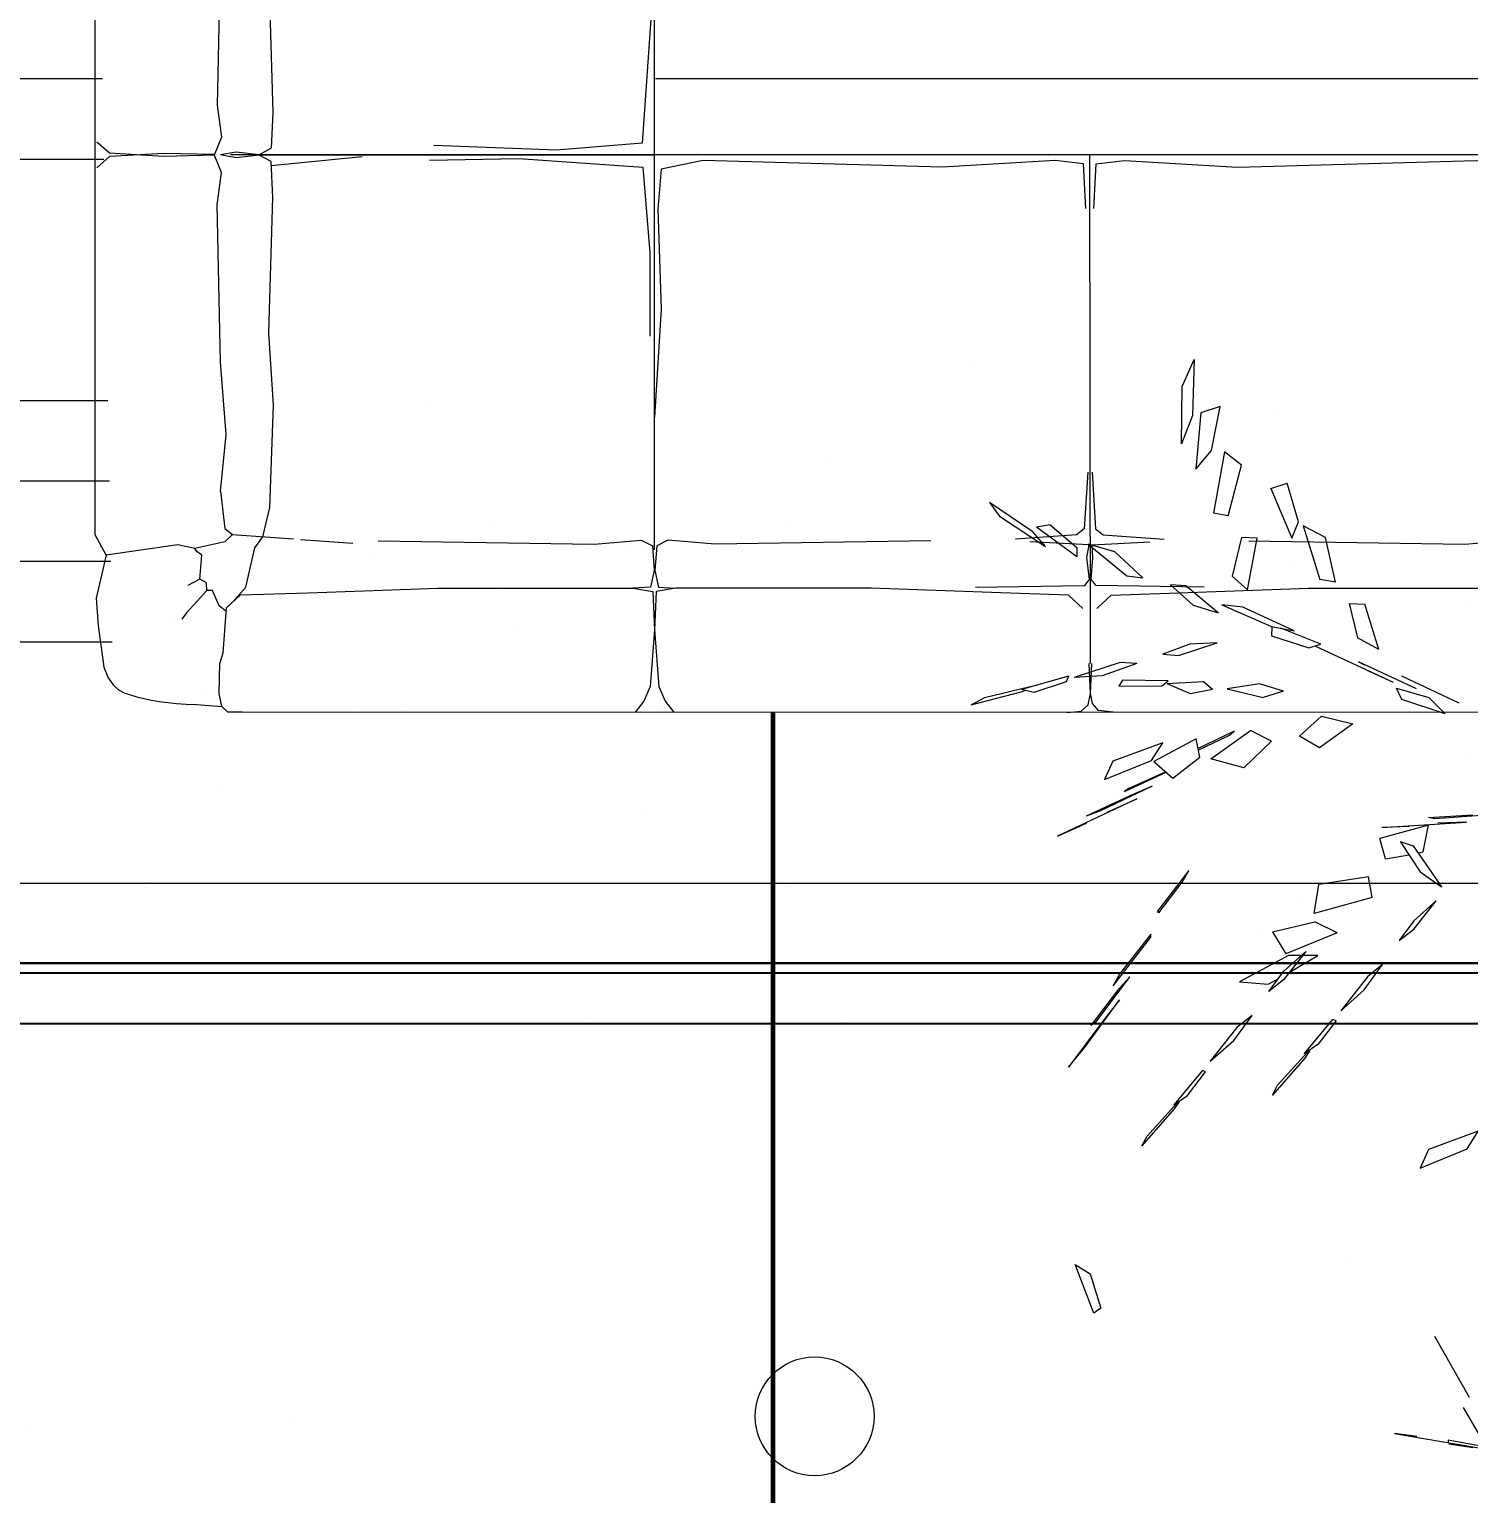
# Model space of a CAD drawing. Header units: metres. Extents: x 42 to 199, y -121 to 268.
# Drawn here: x 118.349 to 121.189, y -84.985 to -82.096 of the extents above; entities that cross this region are included whole.
import ezdxf
from ezdxf.enums import TextEntityAlignment as Align

# ---------------------------------------------------------------- set-up
doc = ezdxf.new("R2010")
doc.units = ezdxf.units.M
doc.header["$LTSCALE"] = 0.3
doc.linetypes.add('DASHDOT2', pattern=[0.5, 0.25, -0.125, 0, -0.125])
doc.layers.get('0').update_dxf_attribs({"color": 8})
for name, color, linetype, lineweight in [('A-AnnO-section lines', 8, 'Continuous', 18), ('A-Furniture', 8, 'Continuous', 0), ('A-Hatch', 8, 'Continuous', 9), ('A-LANDSCAPE', 8, 'Continuous', 5), ('DA HOUSE ARCH LAYOUT', 8, 'Continuous', 9)]:
    doc.layers.add(name, color=color, linetype=linetype, lineweight=lineweight)
doc.layers.add('A-ELEVATION 3', color=8, linetype='Continuous')
doc.layers.add('A-Glass', color=8, linetype='Continuous')
doc.styles.get("Standard").update_dxf_attribs({"font": 'arial.ttf'})

# ---------------------------------------------------------------- blocks, each defined once
blk = doc.blocks.new('zw$CD40')
h = blk.add_hatch()
h.set_pattern_fill('ANSI31', color=8, scale=0.00077108, style=0)
h.set_pattern_definition([(45, (2.80108964, 1.68303136), (-6.81544715e-05, 6.81544715e-05), [])])
h.paths.add_polyline_path([(0.043944, 0.006515), (0.042036, 0.004607, -0.414214), (0.045853, 0.004607)])
h.paths.add_polyline_path([(0.042036, 0.004607), (0.040128, 0.002699), (0.041245, 0.002699, -0.198912)])
h.paths.add_polyline_path([(0.045853, 0.004607, -0.198912), (0.046643, 0.002699), (0.047761, 0.002699)])
at = {"color": 8}
for p, q in [((0.040128, 0.002699), (0.043944, 0.006515)), ((0.047761, 0.002699), (0.043944, 0.006515)), ((0.040128, 0.002699), (0.041245, 0.002699)), ((0.046643, 0.002699), (0.047761, 0.002699))]:
    blk.add_line(p, q, dxfattribs=at)
at = {"color": 8, "linetype": 'DASHDOT2', "ltscale": 0.3, "const_width": 0.0000907}
blk.add_lwpolyline([(0.040128, 0.002699), (0.003069, 0.002699)], dxfattribs=at)
at = {"color": 8}
blk.add_circle((0.043944, 0.002699), 0.002699, dxfattribs=at)
blk.add_attdef("A'", text='', height=0.003, dxfattribs=at).set_placement((0.04437, 0.002721), align=Align.MIDDLE)
blk = doc.blocks.new('SECTION LINES')
at = {"layer": 'A-AnnO-section lines', "color": 8}
ref = blk.add_blockref('zw$CD40', (119.5463, -83.0932), dxfattribs=dict(at, xscale=100, yscale=100, zscale=100, rotation=269.9999999999999))
ref.add_attrib("A'", "F'", dxfattribs={"layer": '0', "height": 0.3, "rotation": 270}).set_placement((119.8183, -87.5302), align=Align.MIDDLE)
blk = doc.blocks.new('ММ310 1805х3210')
at = {"ltscale": 0.25}
blk.add_wipeout([(-873.6, 855.4), (-755.6, 886.4), (-688.4, 899.6), (2167.3, 900), (2240.3, 884.8), (2287, 799), (2307.6, 657.3), (2296.3, 395), (2282, 197.3), (2282, -5.5), (2166.5, -5.5), (2089.1, 0), (0.6, 0), (5.5, -796.9), (-31.1, -871.6), (-50.9, -877.3), (-431.7, -891.4), (-585.4, -899.9), (-785.4, -883.9), (-881.3, -843.8), (-900, -668.6)], dxfattribs=at)
for p, q in [((2167.3, 900), (-688.4, 899.6)), ((703.6, 820.7), (702.5, 0)), ((-659.1, 697.5), (-644.9, 634)), ((-644.9, 634), (-631.7, 616.4)), ((-571, 620.7), (-486.6, 626.7)), ((0, 637.6), (0.1, 0)), ((0.1, 0), (-684, 0)), ((-637.6, -0.2), (0, 0)), ((0, 0), (0, -684.2)), ((2089.1, 0), (0.1, 0)), ((638.1, 0.2), (0.6, 0))]:
    blk.add_line(p, q)
at = {"linetype": 'ByBlock'}
blk.add_line((-902.6, 613.4), (-902.6, -758), dxfattribs=at)
for points in [[(-665.1, 899.6), (-688.4, 899.6), (-698, 890.4), (-702.4, 869.4), (-701.3, 820.4)], [(-445.8, 622.9), (-97.5, 628), (-21.5, 621.7), (-3.4, 630.8), (-0.6, 670.5), (-6.2, 697.7), (-34.1, 699.1), (-2.7, 704.6), (0, 766.7), (-7, 857.9), (-17.2, 881.6), (-30.7, 898.6)], [(446.1, 623.1), (97.7, 628), (21.8, 621.7), (3.6, 630.8), (0.8, 670.5), (6.4, 697.7), (34.3, 699.1), (2.9, 704.6), (0.1, 766.7), (7.1, 857.9), (17.3, 881.6), (30.8, 898.7)], [(665.2, 899.7), (688.5, 898), (700, 887.6), (703.6, 869.1), (701.5, 820.7)], [(739.9, 899.4), (716.5, 896.7), (706.9, 885.6), (703.6, 869.1), (705.7, 820.7)], [(959, 623.1), (1307.4, 628), (1383.3, 621.7), (1401.4, 630.8), (1404.2, 670.5), (1398.6, 697.7), (1370.8, 699.1), (1402.1, 704.6), (1404.9, 766.7), (1397.9, 857.9), (1387.7, 881.6), (1374.2, 899.8)], [(-884.8, 646), (-900.8, 715.2), (-897.4, 759.5), (-888.2, 827), (-881.3, 843.8), (-873.6, 855.4), (-865, 863.1), (-855.6, 868.1), (-845.6, 871.6), (-835, 874.7), (-823.7, 877.4), (-811.8, 879.9), (-799, 882.1), (-785.4, 883.9), (-771, 885.3), (-755.6, 886.4), (-739.1, 887.2), (-698, 890.4)], [(-659.1, 697.5), (-679.6, 720.8), (-691.1, 731.8), (-696.7, 803.4), (-701.3, 820.4)], [(-691.4, 736.6), (-702.2, 727.6), (-713, 703.2), (-722.1, 703.2), (-732.6, 714.5), (-755, 739), (-762.7, 749.5)], [(-691.1, 731.8), (-668.1, 709.9), (-558.7, 706.7), (-349.4, 699.1), (-34.1, 699.1)], [(691.3, 732.2), (668.3, 710.3), (558.9, 707), (349.6, 699.3), (34.3, 699.1)], [(713.8, 732.2), (736.8, 710.3), (846.2, 707), (1055.5, 699.3), (1370.8, 699.1)], [(-722.1, 703.2), (-722.8, 690.6), (-733.3, 685), (-752.9, 694.8)], [(517.9, 697.7), (694.2, 694.9), (701.9, 685.1), (697.7, 649.6), (701.2, 629.4), (605.7, 624.5)], [(887.2, 697.7), (712.6, 694.9), (704.8, 685.1), (707.3, 649.6), (706, 629.3), (799.3, 624.5)], [(-733.3, 685), (-730.5, 645.8), (-738.2, 640.2), (-741.5, 635.5)], [(-680.8, 612.9), (-693.3, 624.6), (-741.5, 635.5), (-768.9, 629.3), (-884.8, 646), (-884.8, 646), (-902.6, 613.4)], [(-700, 543.3), (-693.2, 603.2), (-680.8, 612.9), (-582.6, 619.8)], [(-631.7, 616.4), (-620.7, 569.1), (-614.7, 404.1), (-622.4, 286.9), (-615.5, 68.6), (-618.6, 10.8), (-637.6, 0.2), (-674.8, 4.7), (-700, 0)], [(699, 512.3), (693.5, 603.6), (681, 613.2), (582.8, 620.2)], [(706, 512.3), (711.6, 603.6), (724, 613.2), (822.2, 620.2)], [(-700, 543.3), (-691.2, 451.2), (-700, 334.5), (-705.5, 80.3), (-698.7, 28.4), (-710.6, -0.6), (-792.3, -2.3), (-879.1, 2.8), (-899.5, 20.7)], [(696.3, 86.4), (692.1, 14.5), (646.5, 8.9), (464.6, 20), (78.8, 8.9), (10.9, 22.8), (5.3, 87.8), (10.9, 248.2), (0.1, 423.1)], [(708.8, 86.4), (712.9, 14.5), (758.6, 8.9), (940.5, 20), (1326.3, 8.9), (1394.2, 22.8), (1399.7, 87.8), (1394.2, 248.2), (1401.5, 423.1)], [(-363, 8.6), (-219, 5.8), (-18.6, 19.9), (-7.3, 158.1), (-7.3, 292.6)], [(-700, -543.3), (-691.2, -451.2), (-700, -334.5), (-705.5, -80.3), (-698.7, -28.4), (-710.6, 0.6), (-792.3, 2.3), (-879.1, -2.8), (-899.5, -20.7)], [(-641.2, -535.8), (-620.7, -521.7), (-614.7, -404.1), (-622.4, -286.9), (-615.5, -68.6), (-618.6, -10.8), (-637.6, -0.2), (-674.8, -4.7), (-700, 0)], [(-618.2, 17.2), (-471.8, 2.4)], [(-8.6, -363.1), (-5.8, -219.2), (-19.9, -18.7), (-158.1, -7.4), (-356.2, -15.4)]]:
    blk.add_lwpolyline(points)
blk = doc.blocks.new('02PTRX29')
at = {"color": 8, "linetype": 'Continuous', "transparency": 33554572}
for p, q in [((0.42639, 0.37079), (0.42696, 0.35042)), ((0.43076, 0.36092), (0.42639, 0.37079)), ((0.43094, 0.34005), (0.43076, 0.36092)), ((0.42013, 0.33765), (0.4169, 0.35371)), ((0.4169, 0.35371), (0.42392, 0.35144)), ((0.42392, 0.35144), (0.42582, 0.33094)), ((0.42696, 0.35042), (0.43094, 0.34005)), ((0.40912, 0.33233), (0.41538, 0.33714)), ((0.41538, 0.33714), (0.41937, 0.31488)), ((0.42582, 0.33094), (0.42013, 0.33765)), ((0.41406, 0.31386), (0.40912, 0.33233)), ((0.38844, 0.31171), (0.39261, 0.32575)), ((0.3985, 0.32386), (0.39261, 0.32575)), ((0.3985, 0.32386), (0.39091, 0.30577)), ((0.41406, 0.31386), (0.41937, 0.31488)), ((0.48503, 0.30804), (0.50078, 0.3188)), ((0.50078, 0.3188), (0.49717, 0.31374)), ((0.37857, 0.30602), (0.38673, 0.31032)), ((0.38673, 0.31032), (0.38066, 0.29071)), ((0.39091, 0.30577), (0.38844, 0.31171)), ((0.47876, 0.3107), (0.46909, 0.30235)), ((0.46909, 0.29906), (0.4837, 0.30981)), ((0.47876, 0.3107), (0.4837, 0.30981)), ((0.49717, 0.31374), (0.48047, 0.30273)), ((0.37497, 0.28983), (0.37857, 0.30602)), ((0.40343, 0.30577), (0.40912, 0.30602)), ((0.40704, 0.28704), (0.40343, 0.30577)), ((0.40912, 0.30602), (0.41254, 0.29198)), ((0.48047, 0.30273), (0.48503, 0.30804)), ((0.44499, 0.29134), (0.45523, 0.30083)), ((0.46491, 0.30362), (0.45087, 0.2921)), ((0.45523, 0.30083), (0.46491, 0.30362)), ((0.46909, 0.30235), (0.46909, 0.29906)), ((0.37497, 0.28983), (0.38066, 0.29071)), ((0.41254, 0.29198), (0.40704, 0.28704)), ((0.41766, 0.27869), (0.42943, 0.28844)), ((0.43493, 0.28881), (0.42677, 0.28148)), ((0.42943, 0.28844), (0.43493, 0.28881)), ((0.45087, 0.2921), (0.44499, 0.29134)), ((0.35922, 0.26528), (0.36434, 0.28173)), ((0.37003, 0.28198), (0.36434, 0.28173)), ((0.37003, 0.28198), (0.367, 0.26959)), ((0.38996, 0.27212), (0.40874, 0.28072)), ((0.41633, 0.2816), (0.39831, 0.27363)), ((0.40874, 0.28072), (0.41633, 0.2816)), ((0.42677, 0.28148), (0.41766, 0.27869)), ((0.38028, 0.26718), (0.39489, 0.273)), ((0.39831, 0.27363), (0.38996, 0.27212)), ((0.39812, 0.27351), (0.39831, 0.27022)), ((0.3539, 0.25327), (0.38218, 0.26642)), ((0.35922, 0.26528), (0.367, 0.26959)), ((0.38464, 0.26592), (0.38028, 0.26718)), ((0.39831, 0.27022), (0.38464, 0.26592)), ((0.43208, 0.26313), (0.41804, 0.26769)), ((0.41804, 0.26769), (0.42791, 0.26718)), ((0.42791, 0.26718), (0.43778, 0.26364)), ((0.43778, 0.26364), (0.43208, 0.26313)), ((0.34555, 0.25099), (0.36662, 0.26086)), ((0.3539, 0.25327), (0.36377, 0.25782)), ((0.36662, 0.26086), (0.36415, 0.25959)), ((0.44726, 0.26022), (0.45334, 0.2606)), ((0.44726, 0.26022), (0.45979, 0.25567)), ((0.45334, 0.2606), (0.47004, 0.25516)), ((0.32999, 0.2458), (0.35087, 0.25554)), ((0.35276, 0.25124), (0.341, 0.24783)), ((0.35087, 0.24707), (0.35276, 0.25124)), ((0.39394, 0.2501), (0.40267, 0.25276)), ((0.41444, 0.25099), (0.40134, 0.24783)), ((0.40267, 0.25276), (0.41444, 0.25099)), ((0.41975, 0.25074), (0.42298, 0.25352)), ((0.41975, 0.25074), (0.42772, 0.24922)), ((0.42298, 0.25352), (0.43626, 0.25276)), ((0.42772, 0.24922), (0.43626, 0.25276)), ((0.43588, 0.2539), (0.45239, 0.25415)), ((0.43816, 0.25213), (0.43588, 0.2539)), ((0.45372, 0.252), (0.43816, 0.25213)), ((0.45239, 0.25415), (0.45372, 0.252)), ((0.45979, 0.25567), (0.47004, 0.25516)), ((0.47212, 0.25554), (0.47288, 0.25352)), ((0.47212, 0.25554), (0.4892, 0.25074)), ((0.47288, 0.25352), (0.48465, 0.2496)), ((0.4837, 0.25225), (0.48351, 0.25238)), ((0.48351, 0.25238), (0.50267, 0.2477)), ((0.48465, 0.2496), (0.4892, 0.25074)), ((0.32999, 0.2458), (0.33056, 0.24606)), ((0.341, 0.24783), (0.33512, 0.24188)), ((0.33512, 0.24188), (0.35087, 0.24707)), ((0.39394, 0.2501), (0.40134, 0.24783)), ((0.48787, 0.25036), (0.48939, 0.24972)), ((0.48939, 0.24972), (0.50761, 0.24504)), ((0.50267, 0.2477), (0.50761, 0.24504)), ((0.38009, 0.241), (0.3687, 0.23821)), ((0.38806, 0.23378), (0.38009, 0.241)), ((0.3687, 0.23821), (0.38085, 0.22948)), ((0.39831, 0.23201), (0.4059, 0.23581)), ((0.42032, 0.22556), (0.4059, 0.23581)), ((0.41349, 0.23416), (0.41178, 0.23556)), ((0.41178, 0.23556), (0.42487, 0.22923)), ((0.38085, 0.22948), (0.38806, 0.23378)), ((0.39831, 0.23201), (0.40836, 0.22227)), ((0.42468, 0.22885), (0.41349, 0.23416)), ((0.4243, 0.22619), (0.42563, 0.23277)), ((0.42563, 0.23277), (0.441, 0.22455)), ((0.44195, 0.22493), (0.43778, 0.23138)), ((0.43778, 0.23138), (0.45599, 0.22468)), ((0.40836, 0.22227), (0.42032, 0.22556)), ((0.43417, 0.21848), (0.4243, 0.22619)), ((0.441, 0.22455), (0.43417, 0.21848)), ((0.45903, 0.21797), (0.44195, 0.22493)), ((0.45599, 0.22468), (0.45903, 0.21797)), ((0.43683, 0.22075), (0.43645, 0.22063)), ((0.43645, 0.22063), (0.45182, 0.21354)), ((0.4503, 0.21468), (0.43683, 0.22075)), ((0.44992, 0.21203), (0.44157, 0.21569)), ((0.46036, 0.20671), (0.44157, 0.21569)), ((0.4503, 0.21468), (0.45182, 0.21354)), ((0.44726, 0.21101), (0.47611, 0.19735)), ((0.45808, 0.20608), (0.44726, 0.21101)), ((0.46548, 0.20481), (0.44992, 0.21203)), ((0.31861, 0.20519), (0.33891, 0.20368)), ((0.34119, 0.20418), (0.32506, 0.20519)), ((0.35808, 0.20051), (0.32734, 0.20254)), ((0.32734, 0.20254), (0.33777, 0.20216)), ((0.33891, 0.20368), (0.34119, 0.20418)), ((0.46548, 0.20481), (0.46036, 0.20671)), ((0.34309, 0.19166), (0.34119, 0.2014)), ((0.34119, 0.2014), (0.35884, 0.19659)), ((0.34821, 0.20089), (0.35808, 0.20051)), ((0.47611, 0.19735), (0.46548, 0.20216)), ((0.34669, 0.19393), (0.33644, 0.17901)), ((0.35144, 0.19545), (0.34422, 0.18445)), ((0.35144, 0.19545), (0.34669, 0.19393)), ((0.35675, 0.18913), (0.35884, 0.19659)), ((0.34479, 0.19128), (0.34309, 0.19166)), ((0.35675, 0.18913), (0.34821, 0.19065)), ((0.34422, 0.18445), (0.33644, 0.17901)), ((0.36168, 0.17509), (0.36301, 0.18255)), ((0.36301, 0.18255), (0.38104, 0.17977)), ((0.42829, 0.18495), (0.43967, 0.17015)), ((0.43076, 0.18065), (0.42829, 0.18495)), ((0.38275, 0.16927), (0.38104, 0.17977)), ((0.43929, 0.16952), (0.43076, 0.18065)), ((0.33834, 0.17382), (0.3465, 0.16661)), ((0.3465, 0.16357), (0.33834, 0.17382)), ((0.36168, 0.17509), (0.38275, 0.16927)), ((0.3465, 0.16661), (0.35182, 0.1594)), ((0.3744, 0.16218), (0.38256, 0.16623)), ((0.39793, 0.16256), (0.38256, 0.16623)), ((0.43929, 0.16952), (0.43967, 0.17015)), ((0.35182, 0.1594), (0.3465, 0.16357)), ((0.3744, 0.16218), (0.39299, 0.15459)), ((0.39793, 0.16256), (0.39299, 0.15459)), ((0.44214, 0.1618), (0.45353, 0.14725)), ((0.44214, 0.16066), (0.44214, 0.1618)), ((0.4558, 0.14295), (0.44214, 0.16066)), ((0.39394, 0.14814), (0.38578, 0.15548)), ((0.38578, 0.15548), (0.39394, 0.1451)), ((0.35789, 0.15067), (0.36339, 0.14624)), ((0.36453, 0.14156), (0.35789, 0.15067)), ((0.39147, 0.14801), (0.38142, 0.15396)), ((0.38142, 0.15396), (0.39204, 0.15396)), ((0.39204, 0.15396), (0.40988, 0.14447)), ((0.36339, 0.14624), (0.37307, 0.13384)), ((0.39926, 0.14093), (0.39394, 0.14814)), ((0.39394, 0.1451), (0.39926, 0.14093)), ((0.39944, 0.14359), (0.39565, 0.14561)), ((0.40988, 0.14447), (0.39944, 0.14359)), ((0.44973, 0.14624), (0.45429, 0.14131)), ((0.46207, 0.1298), (0.44973, 0.14624)), ((0.45353, 0.14725), (0.4558, 0.14295)), ((0.37307, 0.13384), (0.36453, 0.14156)), ((0.45429, 0.14131), (0.46396, 0.12853)), ((0.45353, 0.13789), (0.45998, 0.12967)), ((0.46586, 0.12094), (0.45353, 0.13789)), ((0.37478, 0.13018), (0.37591, 0.13068)), ((0.37478, 0.13018), (0.38142, 0.12157)), ((0.38635, 0.11816), (0.37591, 0.13068)), ((0.41197, 0.12309), (0.40533, 0.1322)), ((0.40533, 0.1322), (0.41083, 0.12777)), ((0.45998, 0.12967), (0.47212, 0.11335)), ((0.46207, 0.1298), (0.46396, 0.12853)), ((0.41083, 0.12777), (0.42051, 0.1155)), ((0.42051, 0.1155), (0.41197, 0.12309)), ((0.38142, 0.12157), (0.38635, 0.11816)), ((0.38426, 0.11942), (0.38616, 0.11664)), ((0.39603, 0.10677), (0.38521, 0.11879)), ((0.47212, 0.11335), (0.46586, 0.12094)), ((0.38616, 0.11664), (0.39793, 0.10323)), ((0.42222, 0.11171), (0.42335, 0.11221)), ((0.42335, 0.11221), (0.43379, 0.09969)), ((0.39793, 0.10323), (0.39603, 0.10677)), ((0.42886, 0.1031), (0.42222, 0.11171)), ((0.43379, 0.09969), (0.42886, 0.1031)), ((0.4317, 0.10095), (0.4336, 0.09817)), ((0.43265, 0.10032), (0.44347, 0.0883)), ((0.4336, 0.09817), (0.44537, 0.08476)), ((0.32715, 0.08362), (0.32316, 0.09007)), ((0.32316, 0.09007), (0.34119, 0.08337)), ((0.44537, 0.08476), (0.44347, 0.0883)), ((0.34422, 0.07666), (0.32715, 0.08362)), ((0.34119, 0.08337), (0.34422, 0.07666)), ((0.46415, 0.03821), (0.46036, 0.02568)), ((0.46282, 0.02391), (0.46966, 0.04162)), ((0.46966, 0.04162), (0.46415, 0.03821)), ((0.46036, 0.02568), (0.46282, 0.02391)), ((0.3262, -0.00683), (0.33891, 0.01543)), ((0.33891, 0.01543), (0.33872, 0.01493)), ((0.31994, -0.02492), (0.32847, -0.01037)), ((0.35352, -0.01986), (0.31937, -0.02568)), ((0.34536, -0.021), (0.35352, -0.01986)), ((0.31462, -0.02593), (0.33398, -0.02227)), ((0.33379, -0.02366), (0.32487, -0.02492)), ((0.33398, -0.02227), (0.33398, -0.02315))]:
    blk.add_line(p, q, dxfattribs=at)
blk = doc.blocks.new('MUSTER_0')
at = {"color": 8, "linetype": 'Continuous', "transparency": 33554585}
for p, q in [((4.8113, -0.7838), (4.8113, -0.7838)), ((4.7478, -0.8353), (4.7478, -0.8353)), ((4.7078, -0.8393), (4.7078, -0.8393)), ((4.8793, -1.8188), (4.8793, -1.8188)), ((4.7723, -1.8678), (4.7723, -1.8678)), ((4.6353, -1.8868), (4.6353, -1.8868)), ((4.7803, -1.8888), (4.7803, -1.8888)), ((4.8643, -1.8778), (4.8643, -1.8778)), ((4.7433, -1.9168), (4.7433, -1.9168)), ((4.4903, -1.9373), (4.4903, -1.9373)), ((4.6948, -1.9388), (4.6948, -1.9388)), ((4.9033, -1.9303), (4.9033, -1.9303)), ((4.9903, -1.9373), (4.9903, -1.9373)), ((4.5683, -1.9448), (4.5683, -1.9448)), ((4.8033, -1.9608), (4.8033, -1.9608)), ((4.8728, -1.9468), (4.8728, -1.9468)), ((4.3508, -2.0043), (4.3508, -2.0043)), ((4.4473, -1.9908), (4.4473, -1.9908)), ((4.5493, -2.0133), (4.5493, -2.0133)), ((4.6318, -1.9968), (4.6318, -1.9968)), ((4.7103, -2.0038), (4.7103, -2.0038)), ((4.8508, -2.0043), (4.8508, -2.0043)), ((4.9473, -1.9908), (4.9473, -1.9908)), ((4.2563, -2.0328), (4.2563, -2.0328)), ((4.7563, -2.0328), (4.7563, -2.0328)), ((4.5268, -2.0523), (4.5268, -2.0523)), ((4.0693, -2.0808), (4.0693, -2.0808)), ((4.1528, -2.0668), (4.1528, -2.0668)), ((4.3118, -2.0783), (4.3118, -2.0783)), ((4.4118, -2.0718), (4.4118, -2.0718)), ((4.5693, -2.0808), (4.5693, -2.0808)), ((4.6528, -2.0668), (4.6528, -2.0668)), ((4.8118, -2.0783), (4.8118, -2.0783)), ((3.9998, -2.1013), (3.9998, -2.1013)), ((4.4998, -2.1013), (4.4998, -2.1013)), ((4.1923, -2.1123), (4.1923, -2.1123)), ((4.3043, -2.1313), (4.3043, -2.1313)), ((3.8973, -2.1493), (3.8973, -2.1493)), ((4.1328, -2.1383), (4.1328, -2.1383)), ((4.3973, -2.1493), (4.3973, -2.1493)), ((3.9788, -2.1798), (3.9788, -2.1798)), ((3.7638, -2.1818), (3.7638, -2.1818)), ((4.0648, -2.1858), (4.0648, -2.1858)), ((4.2638, -2.1818), (4.2638, -2.1818)), ((4.7638, -2.1818), (4.7638, -2.1818)), ((3.8288, -2.2253), (3.8288, -2.2253)), ((4.3288, -2.2253), (4.3288, -2.2253)), ((4.8288, -2.2253), (4.8288, -2.2253)), ((3.5813, -2.2438), (3.5813, -2.2438)), ((3.6598, -2.2358), (3.6598, -2.2358)), ((3.8903, -2.2353), (3.8903, -2.2353)), ((4.0813, -2.2438), (4.0813, -2.2438)), ((4.1598, -2.2358), (4.1598, -2.2358)), ((4.3903, -2.2353), (4.3903, -2.2353)), ((3.9993, -2.2658), (3.9993, -2.2658)), ((3.8113, -2.2838), (3.8113, -2.2838)), ((4.3113, -2.2838), (4.3113, -2.2838)), ((3.6068, -2.3063), (3.6068, -2.3063)), ((3.8793, -2.3188), (3.8793, -2.3188)), ((4.1068, -2.3063), (4.1068, -2.3063)), ((4.3793, -2.3188), (4.3793, -2.3188)), ((3.5218, -2.3358), (3.5218, -2.3358)), ((3.7078, -2.3393), (3.7078, -2.3393)), ((3.7478, -2.3353), (3.7478, -2.3353)), ((4.0218, -2.3358), (4.0218, -2.3358)), ((4.2078, -2.3393), (4.2078, -2.3393)), ((4.2478, -2.3353), (4.2478, -2.3353)), ((4.5218, -2.3358), (4.5218, -2.3358)), ((3.7723, -2.3678), (3.7723, -2.3678)), ((4.2723, -2.3678), (4.2723, -2.3678)), ((3.5158, -2.3833), (3.5158, -2.3833)), ((3.6353, -2.3868), (3.6353, -2.3868)), ((3.7803, -2.3888), (3.7803, -2.3888)), ((3.8643, -2.3778), (3.8643, -2.3778)), ((4.0158, -2.3833), (4.0158, -2.3833)), ((4.1353, -2.3868), (4.1353, -2.3868)), ((4.2803, -2.3888), (4.2803, -2.3888)), ((4.3643, -2.3778), (4.3643, -2.3778)), ((4.5158, -2.3833), (4.5158, -2.3833)), ((4.6353, -2.3868), (4.6353, -2.3868)), ((3.7433, -2.4168), (3.7433, -2.4168)), ((4.2433, -2.4168), (4.2433, -2.4168)), ((3.4903, -2.4373), (3.4903, -2.4373)), ((3.5683, -2.4448), (3.5683, -2.4448)), ((3.6948, -2.4388), (3.6948, -2.4388)), ((3.9033, -2.4303), (3.9033, -2.4303)), ((3.9903, -2.4373), (3.9903, -2.4373)), ((4.0683, -2.4448), (4.0683, -2.4448)), ((4.1948, -2.4388), (4.1948, -2.4388)), ((4.4033, -2.4303), (4.4033, -2.4303)), ((4.4903, -2.4373), (4.4903, -2.4373)), ((4.5683, -2.4448), (4.5683, -2.4448)), ((3.8033, -2.4608), (3.8033, -2.4608)), ((3.8728, -2.4468), (3.8728, -2.4468)), ((4.3033, -2.4608), (4.3033, -2.4608)), ((4.3728, -2.4468), (4.3728, -2.4468)), ((3.9473, -2.4908), (3.9473, -2.4908)), ((4.4473, -2.4908), (4.4473, -2.4908)), ((3.5493, -2.5133), (3.5493, -2.5133)), ((3.6318, -2.4968), (3.6318, -2.4968)), ((3.7103, -2.5038), (3.7103, -2.5038)), ((3.8508, -2.5043), (3.8508, -2.5043)), ((4.0493, -2.5133), (4.0493, -2.5133)), ((4.1318, -2.4968), (4.1318, -2.4968)), ((4.2103, -2.5038), (4.2103, -2.5038)), ((4.3508, -2.5043), (4.3508, -2.5043)), ((4.5493, -2.5133), (4.5493, -2.5133)), ((3.7563, -2.5328), (3.7563, -2.5328)), ((4.2563, -2.5328), (4.2563, -2.5328)), ((3.5268, -2.5523), (3.5268, -2.5523)), ((4.0268, -2.5523), (4.0268, -2.5523)), ((4.5268, -2.5523), (4.5268, -2.5523)), ((3.5693, -2.5808), (3.5693, -2.5808)), ((3.6528, -2.5668), (3.6528, -2.5668)), ((3.8118, -2.5783), (3.8118, -2.5783)), ((3.9118, -2.5718), (3.9118, -2.5718)), ((4.0693, -2.5808), (4.0693, -2.5808)), ((4.1528, -2.5668), (4.1528, -2.5668)), ((4.3118, -2.5783), (4.3118, -2.5783)), ((4.4118, -2.5718), (4.4118, -2.5718)), ((4.5693, -2.5808), (4.5693, -2.5808)), ((3.4998, -2.6013), (3.4998, -2.6013)), ((3.6923, -2.6123), (3.6923, -2.6123)), ((3.9998, -2.6013), (3.9998, -2.6013)), ((4.1923, -2.6123), (4.1923, -2.6123)), ((4.4998, -2.6013), (4.4998, -2.6013)), ((3.8043, -2.6313), (3.8043, -2.6313)), ((4.3043, -2.6313), (4.3043, -2.6313)), ((3.6328, -2.6383), (3.6328, -2.6383)), ((3.8973, -2.6493), (3.8973, -2.6493)), ((4.1328, -2.6383), (4.1328, -2.6383)), ((4.3973, -2.6493), (4.3973, -2.6493)), ((3.4788, -2.6798), (3.4788, -2.6798)), ((3.7638, -2.6818), (3.7638, -2.6818)), ((3.9788, -2.6798), (3.9788, -2.6798)), ((4.2638, -2.6818), (4.2638, -2.6818)), ((3.5648, -2.6858), (3.5648, -2.6858)), ((4.0648, -2.6858), (4.0648, -2.6858)), ((4.5648, -2.6858), (4.5648, -2.6858)), ((3.8288, -2.7253), (3.8288, -2.7253)), ((3.5813, -2.7438), (3.5813, -2.7438)), ((3.6598, -2.7358), (3.6598, -2.7358)), ((3.8903, -2.7353), (3.8903, -2.7353)), ((4.0813, -2.7438), (4.0813, -2.7438)), ((4.1598, -2.7358), (4.1598, -2.7358)), ((4.6598, -2.7358), (4.6598, -2.7358)), ((3.4993, -2.7658), (3.4993, -2.7658)), ((3.9993, -2.7658), (3.9993, -2.7658)), ((3.8113, -2.7838), (3.8113, -2.7838)), ((3.6068, -2.8063), (3.6068, -2.8063)), ((3.8793, -2.8188), (3.8793, -2.8188)), ((4.1068, -2.8063), (4.1068, -2.8063)), ((3.5218, -2.8358), (3.5218, -2.8358)), ((3.7078, -2.8393), (3.7078, -2.8393)), ((3.7478, -2.8353), (3.7478, -2.8353)), ((4.0218, -2.8358), (4.0218, -2.8358)), ((4.2078, -2.8393), (4.2078, -2.8393)), ((4.2478, -2.8353), (4.2478, -2.8353)), ((3.7723, -2.8678), (3.7723, -2.8678)), ((4.2723, -2.8678), (4.2723, -2.8678)), ((3.5158, -2.8833), (3.5158, -2.8833)), ((3.6353, -2.8868), (3.6353, -2.8868)), ((3.7803, -2.8888), (3.7803, -2.8888)), ((3.8643, -2.8778), (3.8643, -2.8778)), ((4.0158, -2.8833), (4.0158, -2.8833)), ((4.1353, -2.8868), (4.1353, -2.8868)), ((4.2803, -2.8888), (4.2803, -2.8888)), ((4.7803, -2.8888), (4.7803, -2.8888)), ((3.7433, -2.9168), (3.7433, -2.9168)), ((4.2433, -2.9168), (4.2433, -2.9168)), ((4.7433, -2.9168), (4.7433, -2.9168)), ((3.4903, -2.9373), (3.4903, -2.9373)), ((3.5683, -2.9448), (3.5683, -2.9448)), ((3.6948, -2.9388), (3.6948, -2.9388)), ((3.8728, -2.9468), (3.8728, -2.9468)), ((3.9033, -2.9303), (3.9033, -2.9303)), ((3.9903, -2.9373), (3.9903, -2.9373)), ((4.0683, -2.9448), (4.0683, -2.9448)), ((4.1948, -2.9388), (4.1948, -2.9388)), ((3.8033, -2.9608), (3.8033, -2.9608)), ((4.8033, -2.9608), (4.8033, -2.9608)), ((3.6318, -2.9968), (3.6318, -2.9968)), ((3.9473, -2.9908), (3.9473, -2.9908)), ((4.1318, -2.9968), (4.1318, -2.9968)), ((4.6318, -2.9968), (4.6318, -2.9968)), ((3.5493, -3.0133), (3.5493, -3.0133)), ((3.7103, -3.0038), (3.7103, -3.0038)), ((3.8508, -3.0043), (3.8508, -3.0043)), ((4.0493, -3.0133), (4.0493, -3.0133)), ((4.2103, -3.0038), (4.2103, -3.0038)), ((4.8508, -3.0043), (4.8508, -3.0043)), ((3.7563, -3.0328), (3.7563, -3.0328)), ((4.2563, -3.0328), (4.2563, -3.0328)), ((4.7563, -3.0328), (4.7563, -3.0328)), ((3.5268, -3.0523), (3.5268, -3.0523)), ((3.6528, -3.0668), (3.6528, -3.0668)), ((4.0268, -3.0523), (4.0268, -3.0523)), ((4.1528, -3.0668), (4.1528, -3.0668)), ((4.5268, -3.0523), (4.5268, -3.0523)), ((3.5693, -3.0808), (3.5693, -3.0808)), ((3.8118, -3.0783), (3.8118, -3.0783)), ((3.9118, -3.0718), (3.9118, -3.0718)), ((4.0693, -3.0808), (4.0693, -3.0808)), ((4.5693, -3.0808), (4.5693, -3.0808)), ((3.6923, -3.1123), (3.6923, -3.1123)), ((3.9998, -3.1013), (3.9998, -3.1013)), ((4.1923, -3.1123), (4.1923, -3.1123)), ((4.4998, -3.1013), (4.4998, -3.1013)), ((3.6328, -3.1383), (3.6328, -3.1383)), ((3.8043, -3.1313), (3.8043, -3.1313)), ((4.1328, -3.1383), (4.1328, -3.1383)), ((4.3043, -3.1313), (4.3043, -3.1313)), ((3.8973, -3.1493), (3.8973, -3.1493)), ((4.3973, -3.1493), (4.3973, -3.1493)), ((3.5648, -3.1858), (3.5648, -3.1858)), ((3.7638, -3.1818), (3.7638, -3.1818)), ((3.9788, -3.1798), (3.9788, -3.1798)), ((4.0648, -3.1858), (4.0648, -3.1858)), ((4.2638, -3.1818), (4.2638, -3.1818)), ((4.4788, -3.1798), (4.4788, -3.1798)), ((3.6598, -3.2358), (3.6598, -3.2358)), ((3.8288, -3.2253), (3.8288, -3.2253)), ((3.8903, -3.2353), (3.8903, -3.2353)), ((4.1598, -3.2358), (4.1598, -3.2358)), ((4.3288, -3.2253), (4.3288, -3.2253)), ((4.3903, -3.2353), (4.3903, -3.2353)), ((4.8903, -3.2353), (4.8903, -3.2353)), ((3.5813, -3.2438), (3.5813, -3.2438)), ((4.0813, -3.2438), (4.0813, -3.2438)), ((3.8113, -3.2838), (3.8113, -3.2838)), ((3.9993, -3.2658), (3.9993, -3.2658)), ((4.3113, -3.2838), (4.3113, -3.2838)), ((4.4993, -3.2658), (4.4993, -3.2658)), ((4.8113, -3.2838), (4.8113, -3.2838)), ((3.6068, -3.3063), (3.6068, -3.3063)), ((4.1068, -3.3063), (4.1068, -3.3063)), ((3.8793, -3.3188), (3.8793, -3.3188)), ((4.3793, -3.3188), (4.3793, -3.3188)), ((4.8793, -3.3188), (4.8793, -3.3188)), ((3.7078, -3.3393), (3.7078, -3.3393)), ((3.7478, -3.3353), (3.7478, -3.3353)), ((4.0218, -3.3358), (4.0218, -3.3358)), ((4.2078, -3.3393), (4.2078, -3.3393)), ((4.2478, -3.3353), (4.2478, -3.3353)), ((4.5218, -3.3358), (4.5218, -3.3358)), ((4.7478, -3.3353), (4.7478, -3.3353)), ((3.7723, -3.3678), (3.7723, -3.3678)), ((3.8643, -3.3778), (3.8643, -3.3778)), ((4.2723, -3.3678), (4.2723, -3.3678)), ((4.3643, -3.3778), (4.3643, -3.3778)), ((4.7723, -3.3678), (4.7723, -3.3678)), ((3.6353, -3.3868), (3.6353, -3.3868)), ((3.7803, -3.3888), (3.7803, -3.3888)), ((4.0158, -3.3833), (4.0158, -3.3833)), ((4.1353, -3.3868), (4.1353, -3.3868)), ((4.2803, -3.3888), (4.2803, -3.3888)), ((4.5158, -3.3833), (4.5158, -3.3833)), ((3.7433, -3.4168), (3.7433, -3.4168)), ((4.2433, -3.4168), (4.2433, -3.4168)), ((3.6948, -3.4388), (3.6948, -3.4388)), ((3.8728, -3.4468), (3.8728, -3.4468)), ((3.9033, -3.4303), (3.9033, -3.4303)), ((3.9903, -3.4373), (3.9903, -3.4373)), ((4.0683, -3.4448), (4.0683, -3.4448)), ((4.1948, -3.4388), (4.1948, -3.4388)), ((4.3728, -3.4468), (4.3728, -3.4468)), ((4.4033, -3.4303), (4.4033, -3.4303)), ((4.4903, -3.4373), (4.4903, -3.4373)), ((4.5683, -3.4448), (4.5683, -3.4448)), ((3.8033, -3.4608), (3.8033, -3.4608)), ((4.3033, -3.4608), (4.3033, -3.4608)), ((3.9473, -3.4908), (3.9473, -3.4908)), ((4.1318, -3.4968), (4.1318, -3.4968)), ((4.4473, -3.4908), (4.4473, -3.4908)), ((3.7103, -3.5038), (3.7103, -3.5038)), ((3.8508, -3.5043), (3.8508, -3.5043)), ((4.0493, -3.5133), (4.0493, -3.5133)), ((4.2103, -3.5038), (4.2103, -3.5038)), ((4.3508, -3.5043), (4.3508, -3.5043)), ((3.7563, -3.5328), (3.7563, -3.5328)), ((4.2563, -3.5328), (4.2563, -3.5328)), ((3.9118, -3.5718), (3.9118, -3.5718)), ((4.0268, -3.5523), (4.0268, -3.5523)), ((4.1528, -3.5668), (4.1528, -3.5668)), ((4.4118, -3.5718), (4.4118, -3.5718)), ((5.0268, -3.5523), (5.0268, -3.5523)), ((5.1528, -3.5668), (5.1528, -3.5668)), ((5.6528, -3.5668), (5.6528, -3.5668)), ((3.8118, -3.5783), (3.8118, -3.5783)), ((4.0693, -3.5808), (4.0693, -3.5808)), ((4.3118, -3.5783), (4.3118, -3.5783)), ((5.0693, -3.5808), (5.0693, -3.5808)), ((5.3118, -3.5783), (5.3118, -3.5783)), ((3.9998, -3.6013), (3.9998, -3.6013)), ((4.1923, -3.6123), (4.1923, -3.6123)), ((4.4998, -3.6013), (4.4998, -3.6013)), ((4.6923, -3.6123), (4.6923, -3.6123)), ((4.9998, -3.6013), (4.9998, -3.6013)), ((5.1923, -3.6123), (5.1923, -3.6123)), ((5.6923, -3.6123), (5.6923, -3.6123)), ((3.8043, -3.6313), (3.8043, -3.6313)), ((4.1328, -3.6383), (4.1328, -3.6383)), ((4.3043, -3.6313), (4.3043, -3.6313)), ((4.6328, -3.6383), (4.6328, -3.6383)), ((5.1328, -3.6383), (5.1328, -3.6383)), ((5.3043, -3.6313), (5.3043, -3.6313)), ((5.6328, -3.6383), (5.6328, -3.6383)), ((5.8043, -3.6313), (5.8043, -3.6313)), ((3.8973, -3.6493), (3.8973, -3.6493)), ((4.3973, -3.6493), (4.3973, -3.6493)), ((5.3973, -3.6493), (5.3973, -3.6493)), ((3.7638, -3.6818), (3.7638, -3.6818)), ((3.9788, -3.6798), (3.9788, -3.6798)), ((4.0648, -3.6858), (4.0648, -3.6858)), ((4.2638, -3.6818), (4.2638, -3.6818)), ((4.4788, -3.6798), (4.4788, -3.6798)), ((4.5648, -3.6858), (4.5648, -3.6858)), ((5.2638, -3.6818), (5.2638, -3.6818)), ((5.5648, -3.6858), (5.5648, -3.6858)), ((5.7638, -3.6818), (5.7638, -3.6818)), ((3.8288, -3.7253), (3.8288, -3.7253)), ((3.8903, -3.7353), (3.8903, -3.7353)), ((4.1598, -3.7358), (4.1598, -3.7358)), ((4.3288, -3.7253), (4.3288, -3.7253)), ((4.3903, -3.7353), (4.3903, -3.7353)), ((5.3288, -3.7253), (5.3288, -3.7253)), ((5.3903, -3.7353), (5.3903, -3.7353)), ((5.6598, -3.7358), (5.6598, -3.7358)), ((5.8288, -3.7253), (5.8288, -3.7253)), ((4.0813, -3.7438), (4.0813, -3.7438)), ((4.5813, -3.7438), (4.5813, -3.7438)), ((3.9993, -3.7658), (3.9993, -3.7658)), ((4.3113, -3.7838), (4.3113, -3.7838)), ((4.4993, -3.7658), (4.4993, -3.7658)), ((5.8113, -3.7838), (5.8113, -3.7838)), ((4.1068, -3.8063), (4.1068, -3.8063)), ((4.6068, -3.8063), (4.6068, -3.8063)), ((3.8793, -3.8188), (3.8793, -3.8188)), ((4.0218, -3.8358), (4.0218, -3.8358)), ((4.2478, -3.8353), (4.2478, -3.8353)), ((4.3793, -3.8188), (4.3793, -3.8188)), ((4.5218, -3.8358), (4.5218, -3.8358)), ((5.7478, -3.8353), (5.7478, -3.8353)), ((4.2078, -3.8393), (4.2078, -3.8393)), ((5.7078, -3.8393), (5.7078, -3.8393)), ((4.0158, -3.8833), (4.0158, -3.8833)), ((4.2723, -3.8678), (4.2723, -3.8678)), ((4.3643, -3.8778), (4.3643, -3.8778)), ((4.5158, -3.8833), (4.5158, -3.8833)), ((4.8643, -3.8778), (4.8643, -3.8778)), ((5.0158, -3.8833), (5.0158, -3.8833)), ((5.7723, -3.8678), (5.7723, -3.8678)), ((5.8643, -3.8778), (5.8643, -3.8778)), ((4.1353, -3.8868), (4.1353, -3.8868)), ((4.2803, -3.8888), (4.2803, -3.8888)), ((4.6353, -3.8868), (4.6353, -3.8868)), ((5.7803, -3.8888), (5.7803, -3.8888)), ((4.2433, -3.9168), (4.2433, -3.9168)), ((4.4033, -3.9303), (4.4033, -3.9303)), ((4.9033, -3.9303), (4.9033, -3.9303)), ((3.9903, -3.9373), (3.9903, -3.9373)), ((4.0683, -3.9448), (4.0683, -3.9448)), ((4.1948, -3.9388), (4.1948, -3.9388)), ((4.3728, -3.9468), (4.3728, -3.9468)), ((4.4903, -3.9373), (4.4903, -3.9373)), ((4.5683, -3.9448), (4.5683, -3.9448)), ((4.6948, -3.9388), (4.6948, -3.9388)), ((4.8728, -3.9468), (4.8728, -3.9468)), ((4.9903, -3.9373), (4.9903, -3.9373)), ((4.3033, -3.9608), (4.3033, -3.9608)), ((4.8033, -3.9608), (4.8033, -3.9608)), ((5.8033, -3.9608), (5.8033, -3.9608)), ((4.1318, -3.9968), (4.1318, -3.9968)), ((4.2103, -4.0038), (4.2103, -4.0038)), ((4.4473, -3.9908), (4.4473, -3.9908)), ((4.6318, -3.9968), (4.6318, -3.9968)), ((4.7103, -4.0038), (4.7103, -4.0038)), ((4.9473, -3.9908), (4.9473, -3.9908)), ((4.0493, -4.0133), (4.0493, -4.0133)), ((4.3508, -4.0043), (4.3508, -4.0043)), ((4.5493, -4.0133), (4.5493, -4.0133)), ((4.8508, -4.0043), (4.8508, -4.0043)), ((5.5493, -4.0133), (5.5493, -4.0133)), ((4.2563, -4.0328), (4.2563, -4.0328)), ((4.7563, -4.0328), (4.7563, -4.0328)), ((5.2563, -4.0328), (5.2563, -4.0328)), ((4.1528, -4.0668), (4.1528, -4.0668)), ((4.4118, -4.0718), (4.4118, -4.0718)), ((4.5268, -4.0523), (4.5268, -4.0523)), ((4.6528, -4.0668), (4.6528, -4.0668)), ((4.9118, -4.0718), (4.9118, -4.0718)), ((5.0268, -4.0523), (5.0268, -4.0523)), ((5.1528, -4.0668), (5.1528, -4.0668)), ((5.5268, -4.0523), (5.5268, -4.0523)), ((4.0693, -4.0808), (4.0693, -4.0808)), ((4.3118, -4.0783), (4.3118, -4.0783)), ((4.5693, -4.0808), (4.5693, -4.0808)), ((4.8118, -4.0783), (4.8118, -4.0783)), ((5.0693, -4.0808), (5.0693, -4.0808)), ((5.3118, -4.0783), (5.3118, -4.0783)), ((4.1923, -4.1123), (4.1923, -4.1123)), ((4.4998, -4.1013), (4.4998, -4.1013)), ((4.6923, -4.1123), (4.6923, -4.1123)), ((4.9998, -4.1013), (4.9998, -4.1013)), ((5.1923, -4.1123), (5.1923, -4.1123)), ((4.1328, -4.1383), (4.1328, -4.1383)), ((4.3043, -4.1313), (4.3043, -4.1313)), ((4.6328, -4.1383), (4.6328, -4.1383)), ((4.8043, -4.1313), (4.8043, -4.1313)), ((5.1328, -4.1383), (5.1328, -4.1383)), ((5.3043, -4.1313), (5.3043, -4.1313)), ((4.3973, -4.1493), (4.3973, -4.1493)), ((4.8973, -4.1493), (4.8973, -4.1493)), ((4.2638, -4.1818), (4.2638, -4.1818)), ((4.4788, -4.1798), (4.4788, -4.1798)), ((4.5648, -4.1858), (4.5648, -4.1858)), ((4.7638, -4.1818), (4.7638, -4.1818)), ((4.9788, -4.1798), (4.9788, -4.1798)), ((5.0648, -4.1858), (5.0648, -4.1858)), ((4.3288, -4.2253), (4.3288, -4.2253)), ((4.3903, -4.2353), (4.3903, -4.2353)), ((4.6598, -4.2358), (4.6598, -4.2358)), ((4.8288, -4.2253), (4.8288, -4.2253)), ((4.8903, -4.2353), (4.8903, -4.2353)), ((4.4993, -4.2658), (4.4993, -4.2658)), ((4.5813, -4.2438), (4.5813, -4.2438)), ((4.3113, -4.2838), (4.3113, -4.2838)), ((4.8113, -4.2838), (4.8113, -4.2838)), ((4.6068, -4.3063), (4.6068, -4.3063)), ((4.3793, -4.3188), (4.3793, -4.3188)), ((4.5218, -4.3358), (4.5218, -4.3358)), ((4.7078, -4.3393), (4.7078, -4.3393)), ((4.5158, -4.3833), (4.5158, -4.3833))]:
    blk.add_line(p, q, dxfattribs=at)
blk.add_circle((5.3733, -2.7532), 0.0972, dxfattribs=at)
blk = doc.blocks.new('DA HOUSE ARCH LAYOUT')
at = {"layer": 'A-Hatch', "transparency": 33554534}
h = blk.add_hatch(dxfattribs=at)
h.set_pattern_fill('ANSI34', color=8, scale=0.05, angle=135)
h.set_pattern_definition([(180, (143.66595, 80.5253), (-8e-16, -0.9525), []), (180, (143.5072, 80.684), (-8e-16, -0.9525), []), (180, (143.34845, 80.8428), (-8e-16, -0.9525), []), (180, (143.1897, 81.0015), (-8e-16, -0.9525), [])])
h.paths.add_polyline_path([(-4.77, -11.6999), (19.35, -11.7), (19.35, -23.43), (32.0283, -23.43), (32.2446, -21.83), (30.3908, -21.83), (30.3908, -21.93), (29.9908, -21.93), (29.9906, -14.136), (29.9906, -15.135, -0.255571), (30.2109, -14.7322), (30.2208, -12.5299), (29.9908, -12.5299), (29.9908, -5.7602, -0.509998), (30.5975, -5.2899, 0.131852), (31.3505, -5.5096, 0.414214), (32.6508, -4.2093, 0.414214), (31.3505, -2.909, 0.124697), (30.7314, -3.0659, -0.546787), (29.9908, -2.7299), (29.9908, 0.6871), (32.0248, 0.6871), (32.0248, 1.9651), (19.7004, 1.9651, -0.764694), (19.2402, 2.1101), (16.7403, 2.1102), (16.74, -8.5299), (-0.255, -8.5299), (-0.255, -11.6998)])
at = {"layer": 'A-Glass', "color": 8}
blk.add_lwpolyline([(19.4637, -23.31), (32.0445, -23.31), (32.0418, -23.33), (19.4637, -23.33)], close=True, dxfattribs=at)
at = {"layer": 'A-AnnO-section lines', "color": 8, "ltscale": 0.25}
blk.add_blockref('SECTION LINES', (-97.1462, 60.628), dxfattribs=at)
at = {"layer": 'A-Furniture', "color": 8, "xscale": -0.001222641566785977, "yscale": 0.001222641566785977, "zscale": 0.001222641566785977, "rotation": 180}
blk.add_blockref('ММ310 1805х3210', (22.4361, -21.7155), dxfattribs=at)
at = {"layer": 'A-ELEVATION 3', "color": 8}
blk.add_lwpolyline([(29.9908, 0.785), (29.9908, -2.73, 0.546787), (30.7314, -3.066, -0.124697), (31.3505, -2.9091, -0.414214), (32.6508, -4.2094, -0.414214), (31.3505, -5.5097, -0.131852), (30.5975, -5.29, 0.509998), (29.9908, -5.7603), (29.9908, -12.5299), (30.2208, -12.5299), (30.2209, -14.7387, 0.289758), (29.9908, -15.1476), (29.9908, -21.93), (30.3908, -21.93), (30.3908, -21.83), (32.2446, -21.83), (32.0283, -23.43), (19.35, -23.43), (19.35, -11.7), (20.805, -11.6999), (20.805, 1.9649), (20.805, -11.6999), (-0.255, -11.7)], format="xyb", dxfattribs=at)
at = {"layer": 'A-LANDSCAPE', "color": 8, "lineweight": 35, "transparency": 33554457}
for name, p, xscale, yscale, zscale, rotation in [('MUSTER_0', (24.0226, -18.5809), 1.205351243692543, 1.205351243692543, 1.205351243692543, 251.0061319040827), ('MUSTER_0', (27.9979, -19.1607), 1.205351243692543, 1.205351243692543, 1.205351243692543, 251.0061319040827), ('02PTRX29', (25.8139, -24.1307), -5.424908083668589, 5.424908083668587, 5.424908083668588, 359.9999999999996)]:
    blk.add_blockref(name, p, dxfattribs=dict(at, xscale=xscale, yscale=yscale, zscale=zscale, rotation=rotation))

msp = doc.modelspace()

# ---------------------------------------------------------------- block references
at = {"layer": 'DA HOUSE ARCH LAYOUT'}
msp.add_blockref('DA HOUSE ARCH LAYOUT', (97.1462, -60.628), dxfattribs=at)

doc.saveas('drawing.dxf')
